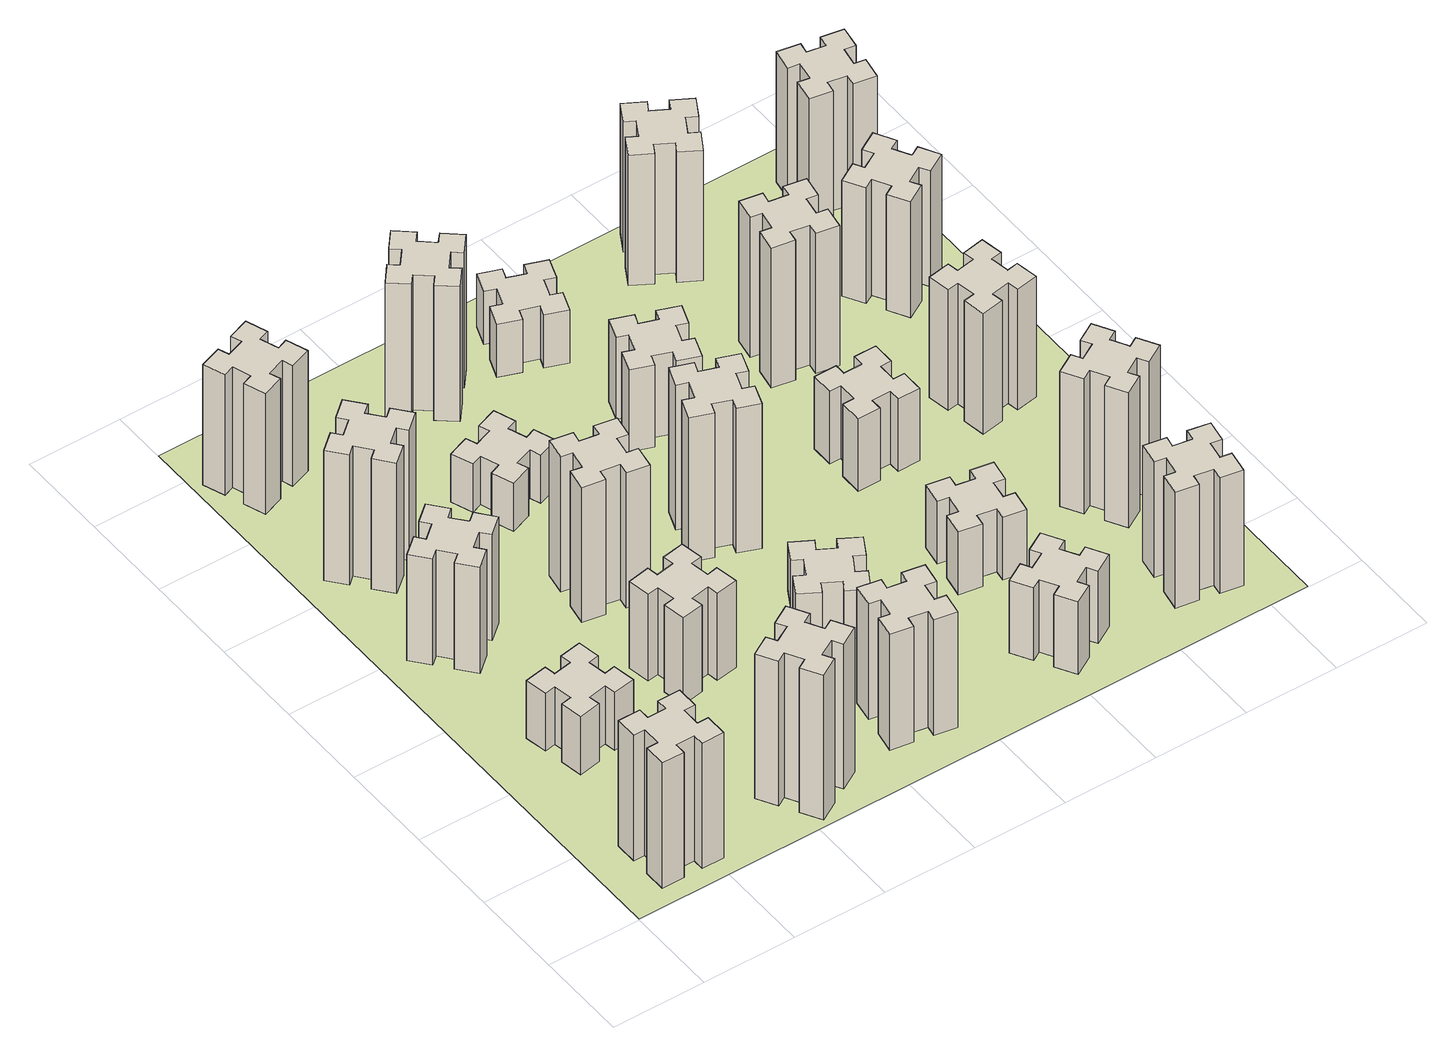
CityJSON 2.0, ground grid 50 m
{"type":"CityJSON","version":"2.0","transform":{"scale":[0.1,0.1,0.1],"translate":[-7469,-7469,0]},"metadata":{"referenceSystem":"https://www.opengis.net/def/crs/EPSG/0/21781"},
"CityObjects":{
"building1":{"type":"Building","attributes":{"class":"1000","function":"1000","usage":"1000","yearOfConstruction":2016,"roofType":"1000","measuredHeight":78,"storeysAboveGround":30,"storeysBelowGround":0},"geometry":[{"type":"Solid","lod":"1","boundaries":[[[[0,1,2,3,4,5,6,7,8,9,10,11,12,13,14,15,16,17,18,19]],[[17,16,20,21]],[[16,15,22,20]],[[15,14,23,22]],[[14,13,24,23]],[[13,12,25,24]],[[12,11,26,25]],[[11,10,27,26]],[[10,9,28,27]],[[9,8,29,28]],[[8,7,30,29]],[[7,6,31,30]],[[6,5,32,31]],[[5,4,33,32]],[[4,3,34,33]],[[3,2,35,34]],[[2,1,36,35]],[[1,0,37,36]],[[0,19,38,37]],[[19,18,39,38]],[[18,17,21,39]],[[24,25,26,27,28,29,30,31,32,33,34,35,36,37,38,39,21,20,22,23]]]]}]},
"building2":{"type":"Building","attributes":{"class":"1000","function":"1000","usage":"1000","yearOfConstruction":2016,"roofType":"1000","measuredHeight":36,"storeysAboveGround":30,"storeysBelowGround":0},"geometry":[{"type":"Solid","lod":"1","boundaries":[[[[40,41,42,43,44,45,46,47,48,49,50,51,52,53,54,55,56,57,58,59]],[[57,56,60,61]],[[56,55,62,60]],[[55,54,63,62]],[[54,53,64,63]],[[53,52,65,64]],[[52,51,66,65]],[[51,50,67,66]],[[50,49,68,67]],[[49,48,69,68]],[[48,47,70,69]],[[47,46,71,70]],[[46,45,72,71]],[[45,44,73,72]],[[44,43,74,73]],[[43,42,75,74]],[[42,41,76,75]],[[41,40,77,76]],[[40,59,78,77]],[[59,58,79,78]],[[58,57,61,79]],[[64,65,66,67,68,69,70,71,72,73,74,75,76,77,78,79,61,60,62,63]]]]}]},
"building3":{"type":"Building","attributes":{"class":"1000","function":"1000","usage":"1000","yearOfConstruction":2016,"roofType":"1000","measuredHeight":66,"storeysAboveGround":30,"storeysBelowGround":0},"geometry":[{"type":"Solid","lod":"1","boundaries":[[[[80,81,82,83,84,85,86,87,88,89,90,91,92,93,94,95,96,97,98,99]],[[97,96,100,101]],[[96,95,102,100]],[[95,94,103,102]],[[94,93,104,103]],[[93,92,105,104]],[[92,91,106,105]],[[91,90,107,106]],[[90,89,108,107]],[[89,88,109,108]],[[88,87,110,109]],[[87,86,111,110]],[[86,85,112,111]],[[85,84,113,112]],[[84,83,114,113]],[[83,82,115,114]],[[82,81,116,115]],[[81,80,117,116]],[[80,99,118,117]],[[99,98,119,118]],[[98,97,101,119]],[[104,105,106,107,108,109,110,111,112,113,114,115,116,117,118,119,101,100,102,103]]]]}]},
"building4":{"type":"Building","attributes":{"class":"1000","function":"1000","usage":"1000","yearOfConstruction":2016,"roofType":"1000","measuredHeight":81,"storeysAboveGround":30,"storeysBelowGround":0},"geometry":[{"type":"Solid","lod":"1","boundaries":[[[[120,121,122,123,124,125,126,127,128,129,130,131,132,133,134,135,136,137,138,139]],[[137,136,140,141]],[[136,135,142,140]],[[135,134,143,142]],[[134,133,144,143]],[[133,132,145,144]],[[132,131,146,145]],[[131,130,147,146]],[[130,129,148,147]],[[129,128,149,148]],[[128,127,150,149]],[[127,126,151,150]],[[126,125,152,151]],[[125,124,153,152]],[[124,123,154,153]],[[123,122,155,154]],[[122,121,156,155]],[[121,120,157,156]],[[120,139,158,157]],[[139,138,159,158]],[[138,137,141,159]],[[144,145,146,147,148,149,150,151,152,153,154,155,156,157,158,159,141,140,142,143]]]]}]},
"building5":{"type":"Building","attributes":{"class":"1000","function":"1000","usage":"1000","yearOfConstruction":2016,"roofType":"1000","measuredHeight":90,"storeysAboveGround":30,"storeysBelowGround":0},"geometry":[{"type":"Solid","lod":"1","boundaries":[[[[160,161,162,163,164,165,166,167,168,169,170,171,172,173,174,175,176,177,178,179]],[[177,176,180,181]],[[176,175,182,180]],[[175,174,183,182]],[[174,173,184,183]],[[173,172,185,184]],[[172,171,186,185]],[[171,170,187,186]],[[170,169,188,187]],[[169,168,189,188]],[[168,167,190,189]],[[167,166,191,190]],[[166,165,192,191]],[[165,164,193,192]],[[164,163,194,193]],[[163,162,195,194]],[[162,161,196,195]],[[161,160,197,196]],[[160,179,198,197]],[[179,178,199,198]],[[178,177,181,199]],[[184,185,186,187,188,189,190,191,192,193,194,195,196,197,198,199,181,180,182,183]]]]}]},
"building6":{"type":"Building","attributes":{"class":"1000","function":"1000","usage":"1000","yearOfConstruction":2016,"roofType":"1000","measuredHeight":75,"storeysAboveGround":30,"storeysBelowGround":0},"geometry":[{"type":"Solid","lod":"1","boundaries":[[[[200,201,202,203,204,205,206,207,208,209,210,211,212,213,214,215,216,217,218,219]],[[217,216,220,221]],[[216,215,222,220]],[[215,214,223,222]],[[214,213,224,223]],[[213,212,225,224]],[[212,211,226,225]],[[211,210,227,226]],[[210,209,228,227]],[[209,208,229,228]],[[208,207,230,229]],[[207,206,231,230]],[[206,205,232,231]],[[205,204,233,232]],[[204,203,234,233]],[[203,202,235,234]],[[202,201,236,235]],[[201,200,237,236]],[[200,219,238,237]],[[219,218,239,238]],[[218,217,221,239]],[[224,225,226,227,228,229,230,231,232,233,234,235,236,237,238,239,221,220,222,223]]]]}]},
"building7":{"type":"Building","attributes":{"class":"1000","function":"1000","usage":"1000","yearOfConstruction":2016,"roofType":"1000","measuredHeight":54,"storeysAboveGround":30,"storeysBelowGround":0},"geometry":[{"type":"Solid","lod":"1","boundaries":[[[[240,241,242,243,244,245,246,247,248,249,250,251,252,253,254,255,256,257,258,259]],[[257,256,260,261]],[[256,255,262,260]],[[255,254,263,262]],[[254,253,264,263]],[[253,252,265,264]],[[252,251,266,265]],[[251,250,267,266]],[[250,249,268,267]],[[249,248,269,268]],[[248,247,270,269]],[[247,246,271,270]],[[246,245,272,271]],[[245,244,273,272]],[[244,243,274,273]],[[243,242,275,274]],[[242,241,276,275]],[[241,240,277,276]],[[240,259,278,277]],[[259,258,279,278]],[[258,257,261,279]],[[264,265,266,267,268,269,270,271,272,273,274,275,276,277,278,279,261,260,262,263]]]]}]},
"building8":{"type":"Building","attributes":{"class":"1000","function":"1000","usage":"1000","yearOfConstruction":2016,"roofType":"1000","measuredHeight":84,"storeysAboveGround":30,"storeysBelowGround":0},"geometry":[{"type":"Solid","lod":"1","boundaries":[[[[280,281,282,283,284,285,286,287,288,289,290,291,292,293,294,295,296,297,298,299]],[[297,296,300,301]],[[296,295,302,300]],[[295,294,303,302]],[[294,293,304,303]],[[293,292,305,304]],[[292,291,306,305]],[[291,290,307,306]],[[290,289,308,307]],[[289,288,309,308]],[[288,287,310,309]],[[287,286,311,310]],[[286,285,312,311]],[[285,284,313,312]],[[284,283,314,313]],[[283,282,315,314]],[[282,281,316,315]],[[281,280,317,316]],[[280,299,318,317]],[[299,298,319,318]],[[298,297,301,319]],[[304,305,306,307,308,309,310,311,312,313,314,315,316,317,318,319,301,300,302,303]]]]}]},
"building9":{"type":"Building","attributes":{"class":"1000","function":"1000","usage":"1000","yearOfConstruction":2016,"roofType":"1000","measuredHeight":72,"storeysAboveGround":30,"storeysBelowGround":0},"geometry":[{"type":"Solid","lod":"1","boundaries":[[[[320,321,322,323,324,325,326,327,328,329,330,331,332,333,334,335,336,337,338,339]],[[337,336,340,341]],[[336,335,342,340]],[[335,334,343,342]],[[334,333,344,343]],[[333,332,345,344]],[[332,331,346,345]],[[331,330,347,346]],[[330,329,348,347]],[[329,328,349,348]],[[328,327,350,349]],[[327,326,351,350]],[[326,325,352,351]],[[325,324,353,352]],[[324,323,354,353]],[[323,322,355,354]],[[322,321,356,355]],[[321,320,357,356]],[[320,339,358,357]],[[339,338,359,358]],[[338,337,341,359]],[[344,345,346,347,348,349,350,351,352,353,354,355,356,357,358,359,341,340,342,343]]]]}]},
"building10":{"type":"Building","attributes":{"class":"1000","function":"1000","usage":"1000","yearOfConstruction":2016,"roofType":"1000","measuredHeight":30,"storeysAboveGround":30,"storeysBelowGround":0},"geometry":[{"type":"Solid","lod":"1","boundaries":[[[[360,361,362,363,364,365,366,367,368,369,370,371,372,373,374,375,376,377,378,379]],[[377,376,380,381]],[[376,375,382,380]],[[375,374,383,382]],[[374,373,384,383]],[[373,372,385,384]],[[372,371,386,385]],[[371,370,387,386]],[[370,369,388,387]],[[369,368,389,388]],[[368,367,390,389]],[[367,366,391,390]],[[366,365,392,391]],[[365,364,393,392]],[[364,363,394,393]],[[363,362,395,394]],[[362,361,396,395]],[[361,360,397,396]],[[360,379,398,397]],[[379,378,399,398]],[[378,377,381,399]],[[384,385,386,387,388,389,390,391,392,393,394,395,396,397,398,399,381,380,382,383]]]]}]},
"building11":{"type":"Building","attributes":{"class":"1000","function":"1000","usage":"1000","yearOfConstruction":2016,"roofType":"1000","measuredHeight":30,"storeysAboveGround":30,"storeysBelowGround":0},"geometry":[{"type":"Solid","lod":"1","boundaries":[[[[400,401,402,403,404,405,406,407,408,409,410,411,412,413,414,415,416,417,418,419]],[[417,416,420,421]],[[416,415,422,420]],[[415,414,423,422]],[[414,413,424,423]],[[413,412,425,424]],[[412,411,426,425]],[[411,410,427,426]],[[410,409,428,427]],[[409,408,429,428]],[[408,407,430,429]],[[407,406,431,430]],[[406,405,432,431]],[[405,404,433,432]],[[404,403,434,433]],[[403,402,435,434]],[[402,401,436,435]],[[401,400,437,436]],[[400,419,438,437]],[[419,418,439,438]],[[418,417,421,439]],[[424,425,426,427,428,429,430,431,432,433,434,435,436,437,438,439,421,420,422,423]]]]}]},
"building12":{"type":"Building","attributes":{"class":"1000","function":"1000","usage":"1000","yearOfConstruction":2016,"roofType":"1000","measuredHeight":84,"storeysAboveGround":30,"storeysBelowGround":0},"geometry":[{"type":"Solid","lod":"1","boundaries":[[[[440,441,442,443,444,445,446,447,448,449,450,451,452,453,454,455,456,457,458,459]],[[457,456,460,461]],[[456,455,462,460]],[[455,454,463,462]],[[454,453,464,463]],[[453,452,465,464]],[[452,451,466,465]],[[451,450,467,466]],[[450,449,468,467]],[[449,448,469,468]],[[448,447,470,469]],[[447,446,471,470]],[[446,445,472,471]],[[445,444,473,472]],[[444,443,474,473]],[[443,442,475,474]],[[442,441,476,475]],[[441,440,477,476]],[[440,459,478,477]],[[459,458,479,478]],[[458,457,461,479]],[[464,465,466,467,468,469,470,471,472,473,474,475,476,477,478,479,461,460,462,463]]]]}]},
"building13":{"type":"Building","attributes":{"class":"1000","function":"1000","usage":"1000","yearOfConstruction":2016,"roofType":"1000","measuredHeight":90,"storeysAboveGround":30,"storeysBelowGround":0},"geometry":[{"type":"Solid","lod":"1","boundaries":[[[[480,481,482,483,484,485,486,487,488,489,490,491,492,493,494,495,496,497,498,499]],[[497,496,500,501]],[[496,495,502,500]],[[495,494,503,502]],[[494,493,504,503]],[[493,492,505,504]],[[492,491,506,505]],[[491,490,507,506]],[[490,489,508,507]],[[489,488,509,508]],[[488,487,510,509]],[[487,486,511,510]],[[486,485,512,511]],[[485,484,513,512]],[[484,483,514,513]],[[483,482,515,514]],[[482,481,516,515]],[[481,480,517,516]],[[480,499,518,517]],[[499,498,519,518]],[[498,497,501,519]],[[504,505,506,507,508,509,510,511,512,513,514,515,516,517,518,519,501,500,502,503]]]]}]},
"building14":{"type":"Building","attributes":{"class":"1000","function":"1000","usage":"1000","yearOfConstruction":2016,"roofType":"1000","measuredHeight":45,"storeysAboveGround":30,"storeysBelowGround":0},"geometry":[{"type":"Solid","lod":"1","boundaries":[[[[520,521,522,523,524,525,526,527,528,529,530,531,532,533,534,535,536,537,538,539]],[[537,536,540,541]],[[536,535,542,540]],[[535,534,543,542]],[[534,533,544,543]],[[533,532,545,544]],[[532,531,546,545]],[[531,530,547,546]],[[530,529,548,547]],[[529,528,549,548]],[[528,527,550,549]],[[527,526,551,550]],[[526,525,552,551]],[[525,524,553,552]],[[524,523,554,553]],[[523,522,555,554]],[[522,521,556,555]],[[521,520,557,556]],[[520,539,558,557]],[[539,538,559,558]],[[538,537,541,559]],[[544,545,546,547,548,549,550,551,552,553,554,555,556,557,558,559,541,540,542,543]]]]}]},
"building15":{"type":"Building","attributes":{"class":"1000","function":"1000","usage":"1000","yearOfConstruction":2016,"roofType":"1000","measuredHeight":51,"storeysAboveGround":30,"storeysBelowGround":0},"geometry":[{"type":"Solid","lod":"1","boundaries":[[[[560,561,562,563,564,565,566,567,568,569,570,571,572,573,574,575,576,577,578,579]],[[577,576,580,581]],[[576,575,582,580]],[[575,574,583,582]],[[574,573,584,583]],[[573,572,585,584]],[[572,571,586,585]],[[571,570,587,586]],[[570,569,588,587]],[[569,568,589,588]],[[568,567,590,589]],[[567,566,591,590]],[[566,565,592,591]],[[565,564,593,592]],[[564,563,594,593]],[[563,562,595,594]],[[562,561,596,595]],[[561,560,597,596]],[[560,579,598,597]],[[579,578,599,598]],[[578,577,581,599]],[[584,585,586,587,588,589,590,591,592,593,594,595,596,597,598,599,581,580,582,583]]]]}]},
"building16":{"type":"Building","attributes":{"class":"1000","function":"1000","usage":"1000","yearOfConstruction":2016,"roofType":"1000","measuredHeight":33,"storeysAboveGround":30,"storeysBelowGround":0},"geometry":[{"type":"Solid","lod":"1","boundaries":[[[[600,601,602,603,604,605,606,607,608,609,610,611,612,613,614,615,616,617,618,619]],[[617,616,620,621]],[[616,615,622,620]],[[615,614,623,622]],[[614,613,624,623]],[[613,612,625,624]],[[612,611,626,625]],[[611,610,627,626]],[[610,609,628,627]],[[609,608,629,628]],[[608,607,630,629]],[[607,606,631,630]],[[606,605,632,631]],[[605,604,633,632]],[[604,603,634,633]],[[603,602,635,634]],[[602,601,636,635]],[[601,600,637,636]],[[600,619,638,637]],[[619,618,639,638]],[[618,617,621,639]],[[624,625,626,627,628,629,630,631,632,633,634,635,636,637,638,639,621,620,622,623]]]]}]},
"building17":{"type":"Building","attributes":{"class":"1000","function":"1000","usage":"1000","yearOfConstruction":2016,"roofType":"1000","measuredHeight":39,"storeysAboveGround":30,"storeysBelowGround":0},"geometry":[{"type":"Solid","lod":"1","boundaries":[[[[640,641,642,643,644,645,646,647,648,649,650,651,652,653,654,655,656,657,658,659]],[[657,656,660,661]],[[656,655,662,660]],[[655,654,663,662]],[[654,653,664,663]],[[653,652,665,664]],[[652,651,666,665]],[[651,650,667,666]],[[650,649,668,667]],[[649,648,669,668]],[[648,647,670,669]],[[647,646,671,670]],[[646,645,672,671]],[[645,644,673,672]],[[644,643,674,673]],[[643,642,675,674]],[[642,641,676,675]],[[641,640,677,676]],[[640,659,678,677]],[[659,658,679,678]],[[658,657,661,679]],[[664,665,666,667,668,669,670,671,672,673,674,675,676,677,678,679,661,660,662,663]]]]}]},
"building18":{"type":"Building","attributes":{"class":"1000","function":"1000","usage":"1000","yearOfConstruction":2016,"roofType":"1000","measuredHeight":45,"storeysAboveGround":30,"storeysBelowGround":0},"geometry":[{"type":"Solid","lod":"1","boundaries":[[[[680,681,682,683,684,685,686,687,688,689,690,691,692,693,694,695,696,697,698,699]],[[697,696,700,701]],[[696,695,702,700]],[[695,694,703,702]],[[694,693,704,703]],[[693,692,705,704]],[[692,691,706,705]],[[691,690,707,706]],[[690,689,708,707]],[[689,688,709,708]],[[688,687,710,709]],[[687,686,711,710]],[[686,685,712,711]],[[685,684,713,712]],[[684,683,714,713]],[[683,682,715,714]],[[682,681,716,715]],[[681,680,717,716]],[[680,699,718,717]],[[699,698,719,718]],[[698,697,701,719]],[[704,705,706,707,708,709,710,711,712,713,714,715,716,717,718,719,701,700,702,703]]]]}]},
"building19":{"type":"Building","attributes":{"class":"1000","function":"1000","usage":"1000","yearOfConstruction":2016,"roofType":"1000","measuredHeight":72,"storeysAboveGround":30,"storeysBelowGround":0},"geometry":[{"type":"Solid","lod":"1","boundaries":[[[[720,721,722,723,724,725,726,727,728,729,730,731,732,733,734,735,736,737,738,739]],[[737,736,740,741]],[[736,735,742,740]],[[735,734,743,742]],[[734,733,744,743]],[[733,732,745,744]],[[732,731,746,745]],[[731,730,747,746]],[[730,729,748,747]],[[729,728,749,748]],[[728,727,750,749]],[[727,726,751,750]],[[726,725,752,751]],[[725,724,753,752]],[[724,723,754,753]],[[723,722,755,754]],[[722,721,756,755]],[[721,720,757,756]],[[720,739,758,757]],[[739,738,759,758]],[[738,737,741,759]],[[744,745,746,747,748,749,750,751,752,753,754,755,756,757,758,759,741,740,742,743]]]]}]},
"building20":{"type":"Building","attributes":{"class":"1000","function":"1000","usage":"1000","yearOfConstruction":2016,"roofType":"1000","measuredHeight":87,"storeysAboveGround":30,"storeysBelowGround":0},"geometry":[{"type":"Solid","lod":"1","boundaries":[[[[760,761,762,763,764,765,766,767,768,769,770,771,772,773,774,775,776,777,778,779]],[[777,776,780,781]],[[776,775,782,780]],[[775,774,783,782]],[[774,773,784,783]],[[773,772,785,784]],[[772,771,786,785]],[[771,770,787,786]],[[770,769,788,787]],[[769,768,789,788]],[[768,767,790,789]],[[767,766,791,790]],[[766,765,792,791]],[[765,764,793,792]],[[764,763,794,793]],[[763,762,795,794]],[[762,761,796,795]],[[761,760,797,796]],[[760,779,798,797]],[[779,778,799,798]],[[778,777,781,799]],[[784,785,786,787,788,789,790,791,792,793,794,795,796,797,798,799,781,780,782,783]]]]}]},
"building21":{"type":"Building","attributes":{"class":"1000","function":"1000","usage":"1000","yearOfConstruction":2016,"roofType":"1000","measuredHeight":81,"storeysAboveGround":30,"storeysBelowGround":0},"geometry":[{"type":"Solid","lod":"1","boundaries":[[[[800,801,802,803,804,805,806,807,808,809,810,811,812,813,814,815,816,817,818,819]],[[817,816,820,821]],[[816,815,822,820]],[[815,814,823,822]],[[814,813,824,823]],[[813,812,825,824]],[[812,811,826,825]],[[811,810,827,826]],[[810,809,828,827]],[[809,808,829,828]],[[808,807,830,829]],[[807,806,831,830]],[[806,805,832,831]],[[805,804,833,832]],[[804,803,834,833]],[[803,802,835,834]],[[802,801,836,835]],[[801,800,837,836]],[[800,819,838,837]],[[819,818,839,838]],[[818,817,821,839]],[[824,825,826,827,828,829,830,831,832,833,834,835,836,837,838,839,821,820,822,823]]]]}]},
"building22":{"type":"Building","attributes":{"class":"1000","function":"1000","usage":"1000","yearOfConstruction":2016,"roofType":"1000","measuredHeight":84,"storeysAboveGround":30,"storeysBelowGround":0},"geometry":[{"type":"Solid","lod":"1","boundaries":[[[[840,841,842,843,844,845,846,847,848,849,850,851,852,853,854,855,856,857,858,859]],[[857,856,860,861]],[[856,855,862,860]],[[855,854,863,862]],[[854,853,864,863]],[[853,852,865,864]],[[852,851,866,865]],[[851,850,867,866]],[[850,849,868,867]],[[849,848,869,868]],[[848,847,870,869]],[[847,846,871,870]],[[846,845,872,871]],[[845,844,873,872]],[[844,843,874,873]],[[843,842,875,874]],[[842,841,876,875]],[[841,840,877,876]],[[840,859,878,877]],[[859,858,879,878]],[[858,857,861,879]],[[864,865,866,867,868,869,870,871,872,873,874,875,876,877,878,879,861,860,862,863]]]]}]},
"building23":{"type":"Building","attributes":{"class":"1000","function":"1000","usage":"1000","yearOfConstruction":2016,"roofType":"1000","measuredHeight":75,"storeysAboveGround":30,"storeysBelowGround":0},"geometry":[{"type":"Solid","lod":"1","boundaries":[[[[880,881,882,883,884,885,886,887,888,889,890,891,892,893,894,895,896,897,898,899]],[[897,896,900,901]],[[896,895,902,900]],[[895,894,903,902]],[[894,893,904,903]],[[893,892,905,904]],[[892,891,906,905]],[[891,890,907,906]],[[890,889,908,907]],[[889,888,909,908]],[[888,887,910,909]],[[887,886,911,910]],[[886,885,912,911]],[[885,884,913,912]],[[884,883,914,913]],[[883,882,915,914]],[[882,881,916,915]],[[881,880,917,916]],[[880,899,918,917]],[[899,898,919,918]],[[898,897,901,919]],[[904,905,906,907,908,909,910,911,912,913,914,915,916,917,918,919,901,900,902,903]]]]}]},
"building24":{"type":"Building","attributes":{"class":"1000","function":"1000","usage":"1000","yearOfConstruction":2016,"roofType":"1000","measuredHeight":72,"storeysAboveGround":30,"storeysBelowGround":0},"geometry":[{"type":"Solid","lod":"1","boundaries":[[[[920,921,922,923,924,925,926,927,928,929,930,931,932,933,934,935,936,937,938,939]],[[937,936,940,941]],[[936,935,942,940]],[[935,934,943,942]],[[934,933,944,943]],[[933,932,945,944]],[[932,931,946,945]],[[931,930,947,946]],[[930,929,948,947]],[[929,928,949,948]],[[928,927,950,949]],[[927,926,951,950]],[[926,925,952,951]],[[925,924,953,952]],[[924,923,954,953]],[[923,922,955,954]],[[922,921,956,955]],[[921,920,957,956]],[[920,939,958,957]],[[939,938,959,958]],[[938,937,941,959]],[[944,945,946,947,948,949,950,951,952,953,954,955,956,957,958,959,941,940,942,943]]]]}]},
"building25":{"type":"Building","attributes":{"class":"1000","function":"1000","usage":"1000","yearOfConstruction":2016,"roofType":"1000","measuredHeight":81,"storeysAboveGround":30,"storeysBelowGround":0},"geometry":[{"type":"Solid","lod":"1","boundaries":[[[[960,961,962,963,964,965,966,967,968,969,970,971,972,973,974,975,976,977,978,979]],[[977,976,980,981]],[[976,975,982,980]],[[975,974,983,982]],[[974,973,984,983]],[[973,972,985,984]],[[972,971,986,985]],[[971,970,987,986]],[[970,969,988,987]],[[969,968,989,988]],[[968,967,990,989]],[[967,966,991,990]],[[966,965,992,991]],[[965,964,993,992]],[[964,963,994,993]],[[963,962,995,994]],[[962,961,996,995]],[[961,960,997,996]],[[960,979,998,997]],[[979,978,999,998]],[[978,977,981,999]],[[984,985,986,987,988,989,990,991,992,993,994,995,996,997,998,999,981,980,982,983]]]]}]},
"landuse1":{"type":"LandUse","attributes":{"name":"plot1","function":"1010"},"geometry":[{"type":"MultiSurface","lod":"1","boundaries":[[[1000,1001,1002,1003]]]}]}
},
"vertices":[
[265,325,0],[265,225,0],[205,225,0],[205,105,0],[325,105,0],[325,165,0],[425,165,0],[425,105,0],[545,105,0],[545,225,0],[485,225,0],[485,325,0],[545,325,0],[545,445,0],[425,445,0],[425,385,0],[325,385,0],[325,445,0],[205,445,0],[205,325,0],[325,385,780],[325,445,780],[425,385,780],[425,445,780],[545,445,780],[545,325,780],[485,325,780],[485,225,780],[545,225,780],[545,105,780],[425,105,780],[425,165,780],[325,165,780],[325,105,780],[205,105,780],[205,225,780],[265,225,780],[265,325,780],[205,325,780],[205,445,780],
[445,998,0],[544,1016,0],[554,957,0],[672,977,0],[651,1096,0],[592,1085,0],[575,1184,0],[634,1194,0],[613,1312,0],[495,1291,0],[505,1232,0],[407,1215,0],[397,1274,0],[278,1253,0],[299,1135,0],[358,1145,0],[376,1047,0],[317,1037,0],[337,918,0],[456,939,0],[376,1047,360],[317,1037,360],[358,1145,360],[299,1135,360],[278,1253,360],[397,1274,360],[407,1215,360],[505,1232,360],[495,1291,360],[613,1312,360],[634,1194,360],[575,1184,360],[592,1085,360],[651,1096,360],[672,977,360],[554,957,360],[544,1016,360],[445,998,360],[456,939,360],[337,918,360],
[492,1988,0],[427,2064,0],[473,2103,0],[396,2195,0],[304,2118,0],[343,2072,0],[266,2007,0],[228,2053,0],[136,1976,0],[213,1884,0],[259,1923,0],[323,1846,0],[277,1808,0],[354,1716,0],[446,1793,0],[408,1839,0],[484,1903,0],[523,1857,0],[615,1934,0],[538,2026,0],[484,1903,660],[523,1857,660],[408,1839,660],[446,1793,660],[354,1716,660],[277,1808,660],[323,1846,660],[259,1923,660],[213,1884,660],[136,1976,660],[228,2053,660],[266,2007,660],[343,2072,660],[304,2118,660],[396,2195,660],[473,2103,660],[427,2064,660],[492,1988,660],[538,2026,660],[615,1934,660],
[343,2712,0],[266,2647,0],[228,2693,0],[136,2616,0],[213,2524,0],[259,2563,0],[323,2486,0],[277,2448,0],[354,2356,0],[446,2433,0],[408,2479,0],[484,2543,0],[523,2497,0],[615,2574,0],[538,2666,0],[492,2628,0],[427,2704,0],[473,2743,0],[396,2835,0],[304,2758,0],[427,2704,810],[473,2743,810],[492,2628,810],[538,2666,810],[615,2574,810],[523,2497,810],[484,2543,810],[408,2479,810],[446,2433,810],[354,2356,810],[277,2448,810],[323,2486,810],[259,2563,810],[213,2524,810],[136,2616,810],[228,2693,810],[266,2647,810],[343,2712,810],[304,2758,810],[396,2835,810],
[1127,155,0],[1214,205,0],[1244,153,0],[1348,213,0],[1288,317,0],[1236,287,0],[1186,374,0],[1238,404,0],[1178,508,0],[1074,448,0],[1104,396,0],[1017,346,0],[987,398,0],[883,338,0],[943,234,0],[995,264,0],[1045,177,0],[993,147,0],[1053,43,0],[1157,103,0],[1045,177,900],[993,147,900],[995,264,900],[943,234,900],[883,338,900],[987,398,900],[1017,346,900],[1104,396,900],[1074,448,900],[1178,508,900],[1238,404,900],[1186,374,900],[1236,287,900],[1288,317,900],[1348,213,900],[1244,153,900],[1214,205,900],[1127,155,900],[1157,103,900],[1053,43,900],
[155,3345,0],[189,3251,0],[133,3230,0],[174,3117,0],[287,3159,0],[266,3215,0],[360,3249,0],[380,3193,0],[493,3234,0],[452,3347,0],[396,3326,0],[362,3420,0],[418,3440,0],[377,3553,0],[264,3512,0],[285,3456,0],[191,3422,0],[170,3478,0],[57,3437,0],[99,3324,0],[191,3422,750],[170,3478,750],[285,3456,750],[264,3512,750],[377,3553,750],[418,3440,750],[362,3420,750],[396,3326,750],[452,3347,750],[493,3234,750],[380,3193,750],[360,3249,750],[266,3215,750],[287,3159,750],[174,3117,750],[133,3230,750],[189,3251,750],[155,3345,750],[99,3324,750],[57,3437,750],
[1232,1185,0],[1215,1284,0],[1274,1294,0],[1253,1412,0],[1135,1391,0],[1145,1332,0],[1047,1315,0],[1037,1374,0],[918,1353,0],[939,1235,0],[998,1245,0],[1016,1147,0],[957,1137,0],[977,1018,0],[1096,1039,0],[1085,1098,0],[1184,1116,0],[1194,1057,0],[1312,1077,0],[1291,1196,0],[1184,1116,540],[1194,1057,540],[1085,1098,540],[1096,1039,540],[977,1018,540],[957,1137,540],[1016,1147,540],[998,1245,540],[939,1235,540],[918,1353,540],[1037,1374,540],[1047,1315,540],[1145,1332,540],[1135,1391,540],[1253,1412,540],[1274,1294,540],[1215,1284,540],[1232,1185,540],[1291,1196,540],[1312,1077,540],
[1047,1756,0],[1145,1738,0],[1135,1679,0],[1253,1658,0],[1274,1777,0],[1215,1787,0],[1232,1885,0],[1291,1875,0],[1312,1993,0],[1194,2014,0],[1184,1955,0],[1085,1972,0],[1096,2031,0],[977,2052,0],[957,1934,0],[1016,1924,0],[998,1825,0],[939,1836,0],[918,1717,0],[1037,1697,0],[998,1825,840],[939,1836,840],[1016,1924,840],[957,1934,840],[977,2052,840],[1096,2031,840],[1085,1972,840],[1184,1955,840],[1194,2014,840],[1312,1993,840],[1291,1875,840],[1232,1885,840],[1215,1787,840],[1274,1777,840],[1253,1658,840],[1135,1679,840],[1145,1738,840],[1047,1756,840],[1037,1697,840],[918,1717,840],
[1855,307,0],[1872,405,0],[1931,395,0],[1952,513,0],[1834,534,0],[1824,475,0],[1725,492,0],[1736,551,0],[1617,572,0],[1597,454,0],[1656,444,0],[1638,345,0],[1579,356,0],[1558,237,0],[1677,217,0],[1687,276,0],[1785,258,0],[1775,199,0],[1893,178,0],[1914,297,0],[1785,258,720],[1775,199,720],[1687,276,720],[1677,217,720],[1558,237,720],[1579,356,720],[1638,345,720],[1656,444,720],[1597,454,720],[1617,572,720],[1736,551,720],[1725,492,720],[1824,475,720],[1834,534,720],[1952,513,720],[1931,395,720],[1872,405,720],[1855,307,720],[1914,297,720],[1893,178,720],
[1106,2475,0],[1200,2509,0],[1220,2453,0],[1333,2494,0],[1292,2607,0],[1236,2586,0],[1202,2680,0],[1258,2700,0],[1217,2813,0],[1104,2772,0],[1125,2716,0],[1031,2682,0],[1010,2738,0],[897,2697,0],[939,2584,0],[995,2605,0],[1029,2511,0],[973,2490,0],[1014,2377,0],[1127,2419,0],[1029,2511,300],[973,2490,300],[995,2605,300],[939,2584,300],[897,2697,300],[1010,2738,300],[1031,2682,300],[1125,2716,300],[1104,2772,300],[1217,2813,300],[1258,2700,300],[1202,2680,300],[1236,2586,300],[1292,2607,300],[1333,2494,300],[1220,2453,300],[1200,2509,300],[1106,2475,300],[1127,2419,300],[1014,2377,300],
[1757,1045,0],[1844,995,0],[1814,943,0],[1918,883,0],[1978,987,0],[1926,1017,0],[1976,1104,0],[2028,1074,0],[2088,1178,0],[1984,1238,0],[1954,1186,0],[1867,1236,0],[1897,1288,0],[1793,1348,0],[1733,1244,0],[1785,1214,0],[1735,1127,0],[1683,1157,0],[1623,1053,0],[1727,993,0],[1735,1127,300],[1683,1157,300],[1785,1214,300],[1733,1244,300],[1793,1348,300],[1897,1288,300],[1867,1236,300],[1954,1186,300],[1984,1238,300],[2088,1178,300],[2028,1074,300],[1976,1104,300],[1926,1017,300],[1978,987,300],[1918,883,300],[1814,943,300],[1844,995,300],[1757,1045,300],[1727,993,300],[1623,1053,300],
[1106,3283,0],[1183,3219,0],[1144,3173,0],[1236,3096,0],[1313,3188,0],[1267,3226,0],[1332,3303,0],[1378,3264,0],[1455,3356,0],[1363,3433,0],[1324,3387,0],[1248,3452,0],[1286,3498,0],[1194,3575,0],[1117,3483,0],[1163,3444,0],[1099,3368,0],[1053,3406,0],[976,3314,0],[1068,3237,0],[1099,3368,840],[1053,3406,840],[1163,3444,840],[1117,3483,840],[1194,3575,840],[1286,3498,840],[1248,3452,840],[1324,3387,840],[1363,3433,840],[1455,3356,840],[1378,3264,840],[1332,3303,840],[1267,3226,840],[1313,3188,840],[1236,3096,840],[1144,3173,840],[1183,3219,840],[1106,3283,840],[1068,3237,840],[976,3314,840],
[1669,1940,0],[1635,1846,0],[1579,1867,0],[1537,1754,0],[1650,1713,0],[1671,1769,0],[1765,1735,0],[1744,1679,0],[1857,1637,0],[1898,1750,0],[1842,1771,0],[1876,1865,0],[1932,1844,0],[1973,1957,0],[1860,1998,0],[1840,1942,0],[1746,1976,0],[1767,2032,0],[1654,2073,0],[1613,1960,0],[1746,1976,900],[1767,2032,900],[1840,1942,900],[1860,1998,900],[1973,1957,900],[1932,1844,900],[1876,1865,900],[1842,1771,900],[1898,1750,900],[1857,1637,900],[1744,1679,900],[1765,1735,900],[1671,1769,900],[1650,1713,900],[1537,1754,900],[1579,1867,900],[1635,1846,900],[1669,1940,900],[1613,1960,900],[1654,2073,900],
[2475,364,0],[2525,277,0],[2473,247,0],[2533,143,0],[2637,203,0],[2607,255,0],[2694,305,0],[2724,253,0],[2828,313,0],[2768,417,0],[2716,387,0],[2666,474,0],[2718,504,0],[2658,608,0],[2554,548,0],[2584,496,0],[2497,446,0],[2467,498,0],[2363,438,0],[2423,334,0],[2497,446,450],[2467,498,450],[2584,496,450],[2554,548,450],[2658,608,450],[2718,504,450],[2666,474,450],[2716,387,450],[2768,417,450],[2828,313,450],[2724,253,450],[2694,305,450],[2607,255,450],[2637,203,450],[2533,143,450],[2473,247,450],[2525,277,450],[2475,364,450],[2423,334,450],[2363,438,450],
[2040,2682,0],[1946,2716,0],[1967,2772,0],[1854,2813,0],[1813,2700,0],[1869,2680,0],[1835,2586,0],[1779,2607,0],[1737,2494,0],[1850,2453,0],[1871,2509,0],[1965,2475,0],[1944,2419,0],[2057,2377,0],[2098,2490,0],[2042,2511,0],[2076,2605,0],[2132,2584,0],[2173,2697,0],[2060,2738,0],[2076,2605,510],[2132,2584,510],[2042,2511,510],[2098,2490,510],[2057,2377,510],[1944,2419,510],[1965,2475,510],[1871,2509,510],[1850,2453,510],[1737,2494,510],[1779,2607,510],[1835,2586,510],[1869,2680,510],[1813,2700,510],[1854,2813,510],[1967,2772,510],[1946,2716,510],[2040,2682,510],[2060,2738,510],[2173,2697,510],
[1671,3249,0],[1765,3215,0],[1744,3159,0],[1857,3117,0],[1898,3230,0],[1842,3251,0],[1876,3345,0],[1932,3324,0],[1973,3437,0],[1860,3478,0],[1840,3422,0],[1746,3456,0],[1767,3512,0],[1654,3553,0],[1613,3440,0],[1669,3420,0],[1635,3326,0],[1579,3347,0],[1537,3234,0],[1650,3193,0],[1635,3326,330],[1579,3347,330],[1669,3420,330],[1613,3440,330],[1654,3553,330],[1767,3512,330],[1746,3456,330],[1840,3422,330],[1860,3478,330],[1973,3437,330],[1932,3324,330],[1876,3345,330],[1842,3251,330],[1898,3230,330],[1857,3117,330],[1744,3159,330],[1765,3215,330],[1671,3249,330],[1650,3193,330],[1537,3234,330],
[2496,1084,0],[2478,985,0],[2419,996,0],[2398,877,0],[2517,857,0],[2527,916,0],[2625,898,0],[2615,839,0],[2733,818,0],[2754,937,0],[2695,947,0],[2712,1045,0],[2771,1035,0],[2792,1153,0],[2674,1174,0],[2664,1115,0],[2565,1132,0],[2576,1191,0],[2457,1212,0],[2437,1094,0],[2565,1132,390],[2576,1191,390],[2664,1115,390],[2674,1174,390],[2792,1153,390],[2771,1035,390],[2712,1045,390],[2695,947,390],[2754,937,390],[2733,818,390],[2615,839,390],[2625,898,390],[2527,916,390],[2517,857,390],[2398,877,390],[2419,996,390],[2478,985,390],[2496,1084,390],[2437,1094,390],[2457,1212,390],
[2645,1965,0],[2545,1965,0],[2545,2025,0],[2425,2025,0],[2425,1905,0],[2485,1905,0],[2485,1805,0],[2425,1805,0],[2425,1685,0],[2545,1685,0],[2545,1745,0],[2645,1745,0],[2645,1685,0],[2765,1685,0],[2765,1805,0],[2705,1805,0],[2705,1905,0],[2765,1905,0],[2765,2025,0],[2645,2025,0],[2705,1905,450],[2765,1905,450],[2705,1805,450],[2765,1805,450],[2765,1685,450],[2645,1685,450],[2645,1745,450],[2545,1745,450],[2545,1685,450],[2425,1685,450],[2425,1805,450],[2485,1805,450],[2485,1905,450],[2425,1905,450],[2425,2025,450],[2545,2025,450],[2545,1965,450],[2645,1965,450],[2645,2025,450],[2765,2025,450],
[3435,307,0],[3452,405,0],[3511,395,0],[3532,513,0],[3414,534,0],[3404,475,0],[3305,492,0],[3316,551,0],[3197,572,0],[3177,454,0],[3236,444,0],[3218,345,0],[3159,356,0],[3138,237,0],[3257,217,0],[3267,276,0],[3365,258,0],[3355,199,0],[3473,178,0],[3494,297,0],[3365,258,720],[3355,199,720],[3267,276,720],[3257,217,720],[3138,237,720],[3159,356,720],[3218,345,720],[3236,444,720],[3177,454,720],[3197,572,720],[3316,551,720],[3305,492,720],[3404,475,720],[3414,534,720],[3532,513,720],[3511,395,720],[3452,405,720],[3435,307,720],[3494,297,720],[3473,178,720],
[2627,2496,0],[2725,2478,0],[2715,2419,0],[2833,2398,0],[2854,2517,0],[2795,2527,0],[2812,2625,0],[2871,2615,0],[2892,2733,0],[2774,2754,0],[2764,2695,0],[2665,2712,0],[2676,2771,0],[2557,2792,0],[2537,2674,0],[2596,2664,0],[2578,2565,0],[2519,2576,0],[2498,2457,0],[2617,2437,0],[2578,2565,870],[2519,2576,870],[2596,2664,870],[2537,2674,870],[2557,2792,870],[2676,2771,870],[2665,2712,870],[2764,2695,870],[2774,2754,870],[2892,2733,870],[2871,2615,870],[2812,2625,870],[2795,2527,870],[2854,2517,870],[2833,2398,870],[2715,2419,870],[2725,2478,870],[2627,2496,870],[2617,2437,870],[2498,2457,870],
[2694,3506,0],[2607,3556,0],[2637,3608,0],[2533,3668,0],[2473,3564,0],[2525,3534,0],[2475,3447,0],[2423,3477,0],[2363,3373,0],[2467,3313,0],[2497,3365,0],[2584,3315,0],[2554,3263,0],[2658,3203,0],[2718,3307,0],[2666,3337,0],[2716,3424,0],[2768,3394,0],[2828,3498,0],[2724,3558,0],[2716,3424,810],[2768,3394,810],[2666,3337,810],[2718,3307,810],[2658,3203,810],[2554,3263,810],[2584,3315,810],[2497,3365,810],[2467,3313,810],[2363,3373,810],[2423,3477,810],[2475,3447,810],[2525,3534,810],[2473,3564,810],[2533,3668,810],[2637,3608,810],[2607,3556,810],[2694,3506,810],[2724,3558,810],[2828,3498,810],
[3215,1004,0],[3265,917,0],[3213,887,0],[3273,783,0],[3377,843,0],[3347,895,0],[3434,945,0],[3464,893,0],[3568,953,0],[3508,1057,0],[3456,1027,0],[3406,1114,0],[3458,1144,0],[3398,1248,0],[3294,1188,0],[3324,1136,0],[3237,1086,0],[3207,1138,0],[3103,1078,0],[3163,974,0],[3237,1086,840],[3207,1138,840],[3324,1136,840],[3294,1188,840],[3398,1248,840],[3458,1144,840],[3406,1114,840],[3456,1027,840],[3508,1057,840],[3568,953,840],[3464,893,840],[3434,945,840],[3347,895,840],[3377,843,840],[3273,783,840],[3213,887,840],[3265,917,840],[3215,1004,840],[3163,974,840],[3103,1078,840],
[3205,1738,0],[3304,1756,0],[3314,1697,0],[3432,1717,0],[3411,1836,0],[3352,1825,0],[3335,1924,0],[3394,1934,0],[3373,2052,0],[3255,2031,0],[3265,1972,0],[3167,1955,0],[3157,2014,0],[3038,1993,0],[3059,1875,0],[3118,1885,0],[3136,1787,0],[3077,1777,0],[3097,1658,0],[3216,1679,0],[3136,1787,750],[3077,1777,750],[3118,1885,750],[3059,1875,750],[3038,1993,750],[3157,2014,750],[3167,1955,750],[3265,1972,750],[3255,2031,750],[3373,2052,750],[3394,1934,750],[3335,1924,750],[3352,1825,750],[3411,1836,750],[3432,1717,750],[3314,1697,750],[3304,1756,750],[3205,1738,750],[3216,1679,750],[3097,1658,750],
[3456,2707,0],[3406,2794,0],[3458,2824,0],[3398,2928,0],[3294,2868,0],[3324,2816,0],[3237,2766,0],[3207,2818,0],[3103,2758,0],[3163,2654,0],[3215,2684,0],[3265,2597,0],[3213,2567,0],[3273,2463,0],[3377,2523,0],[3347,2575,0],[3434,2625,0],[3464,2573,0],[3568,2633,0],[3508,2737,0],[3434,2625,720],[3464,2573,720],[3347,2575,720],[3377,2523,720],[3273,2463,720],[3213,2567,720],[3265,2597,720],[3215,2684,720],[3163,2654,720],[3103,2758,720],[3207,2818,720],[3237,2766,720],[3324,2816,720],[3294,2868,720],[3398,2928,720],[3458,2824,720],[3406,2794,720],[3456,2707,720],[3508,2737,720],[3568,2633,720],
[3535,3267,0],[3552,3365,0],[3611,3355,0],[3632,3473,0],[3514,3494,0],[3504,3435,0],[3405,3452,0],[3416,3511,0],[3297,3532,0],[3277,3414,0],[3336,3404,0],[3318,3305,0],[3259,3316,0],[3238,3197,0],[3357,3177,0],[3367,3236,0],[3465,3218,0],[3455,3159,0],[3573,3138,0],[3594,3257,0],[3465,3218,810],[3455,3159,810],[3367,3236,810],[3357,3177,810],[3238,3197,810],[3259,3316,810],[3318,3305,810],[3336,3404,810],[3277,3414,810],[3297,3532,810],[3416,3511,810],[3405,3452,810],[3504,3435,810],[3514,3494,810],[3632,3473,810],[3611,3355,810],[3552,3365,810],[3535,3267,810],[3594,3257,810],[3573,3138,810],
[5,3705,0],[3705,3705,0],[3705,5,0],[5,5,0]
]}
